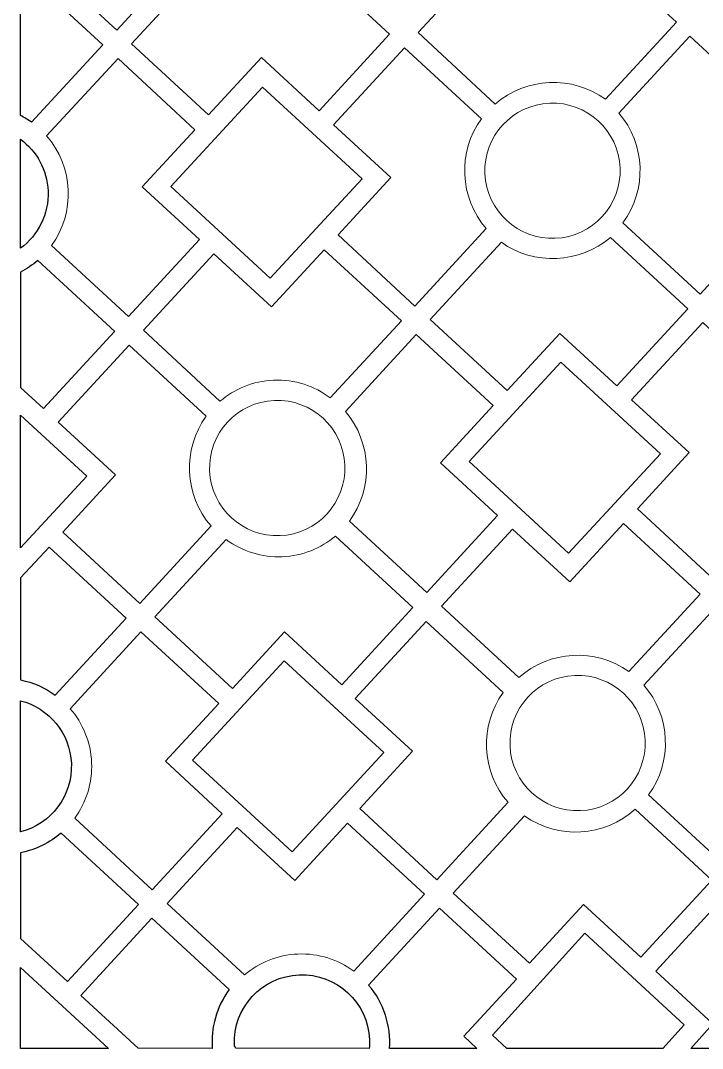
# Model space of a CAD drawing. Header units: centimetres. Extents: x -125 to 125, y -110 to 110.
# Drawn here: x -124.5 to -74.1, y -110 to -34 of the extents above; entities that cross this region are included whole.
import ezdxf

# ---------------------------------------------------------------- set-up
doc = ezdxf.new("R2010")
doc.units = ezdxf.units.CM
doc.header["$MEASUREMENT"] = 0
doc.layers.add('layer 1', color=7, linetype='Continuous')

msp = doc.modelspace()

# ---------------------------------------------------------------- linework, layer by layer
at = {"layer": 'layer 1', "color": 114, "lineweight": 9}
for points, knots in [([(-123.70475, -28.94963), (-123.70475, -28.94963), (-117.41842, -34.74671), (-117.41842, -34.74671), (-117.41842, -34.74671), (-117.41842, -34.74671), (-112.16063, -29.02081), (-112.16063, -29.02081), (-112.16063, -29.02081), (-113.05453, -27.95821), (-113.61633, -26.60231), (-113.67789, -25.10789), (-113.67789, -25.10789), (-113.74025, -23.59451), (-113.27973, -22.18046), (-112.45699, -21.04035), (-112.45699, -21.04035), (-112.45699, -21.04035), (-118.19609, -15.72524), (-118.19609, -15.72524), (-118.19609, -15.72524), (-118.19609, -15.72524), (-123.41897, -21.3889), (-123.41897, -21.3889), (-123.41897, -21.3889), (-123.41897, -21.3889), (-119.80541, -24.72123), (-119.80541, -24.72123), (-119.80541, -24.72123), (-119.80541, -24.72123), (-123.70475, -28.94963), (-123.70475, -28.94963)], [0, 0, 0, 0, 0.11111111, 0.11111111, 0.11111111, 0.11111111, 0.22222222, 0.22222222, 0.22222222, 0.22222222, 0.33333333, 0.33333333, 0.33333333, 0.33333333, 0.44444444, 0.44444444, 0.44444444, 0.44444444, 0.55555556, 0.55555556, 0.55555556, 0.55555556, 0.66666667, 0.66666667, 0.66666667, 0.66666667, 0.77777778, 0.77777778, 0.77777778, 0.77777778, 1, 1, 1, 1]), ([(-81.75983, -28.9043), (-81.75983, -28.9043), (-76.0598, -34.16073), (-76.0598, -34.16073), (-76.0598, -34.16073), (-76.0598, -34.16073), (-81.30519, -39.84884), (-81.30519, -39.84884), (-81.30519, -39.84884), (-83.74616, -38.07137), (-87.16702, -38.23758), (-89.45279, -40.20356), (-89.45279, -40.20356), (-89.45279, -40.20356), (-95.14155, -34.93076), (-95.14155, -34.93076), (-95.14155, -34.93076), (-95.14155, -34.93076), (-89.89515, -29.2416), (-89.89515, -29.2416), (-89.89515, -29.2416), (-89.89515, -29.2416), (-85.66673, -33.14094), (-85.66673, -33.14094), (-85.66673, -33.14094), (-85.66673, -33.14094), (-81.75983, -28.9043), (-81.75983, -28.9043)], [0, 0, 0, 0, 0.125, 0.125, 0.125, 0.125, 0.25, 0.25, 0.25, 0.25, 0.375, 0.375, 0.375, 0.375, 0.5, 0.5, 0.5, 0.5, 0.625, 0.625, 0.625, 0.625, 0.75, 0.75, 0.75, 0.75, 1, 1, 1, 1]), ([(-111.07229, -30.04857), (-109.91717, -30.91221), (-108.46876, -31.39872), (-106.91575, -31.33473), (-106.91575, -31.33473), (-105.39569, -31.27209), (-104.01893, -30.69193), (-102.94836, -29.77113), (-102.94836, -29.77113), (-102.94836, -29.77113), (-97.2596, -35.04393), (-97.2596, -35.04393), (-97.2596, -35.04393), (-97.2596, -35.04393), (-102.47132, -40.69547), (-102.47132, -40.69547), (-102.47132, -40.69547), (-102.47132, -40.69547), (-106.72821, -36.76988), (-106.72821, -36.76988), (-106.72821, -36.76988), (-106.72821, -36.76988), (-110.63293, -41.00415), (-110.63293, -41.00415), (-110.63293, -41.00415), (-110.63293, -41.00415), (-116.33019, -35.75025), (-116.33019, -35.75025), (-116.33019, -35.75025), (-116.33019, -35.75025), (-111.07229, -30.04857), (-111.07229, -30.04857)], [0, 0, 0, 0, 0.11111111, 0.11111111, 0.11111111, 0.11111111, 0.22222222, 0.22222222, 0.22222222, 0.22222222, 0.33333333, 0.33333333, 0.33333333, 0.33333333, 0.44444444, 0.44444444, 0.44444444, 0.44444444, 0.55555556, 0.55555556, 0.55555556, 0.55555556, 0.66666667, 0.66666667, 0.66666667, 0.66666667, 0.77777778, 0.77777778, 0.77777778, 0.77777778, 1, 1, 1, 1]), ([(-69.05412, -48.54705), (-69.05412, -48.54705), (-74.29351, -54.25767), (-74.29351, -54.25767), (-74.29351, -54.25767), (-74.29351, -54.25767), (-80.01399, -48.98241), (-80.01399, -48.98241), (-80.01399, -48.98241), (-78.21573, -46.55952), (-78.34037, -43.15585), (-80.31028, -40.87101), (-80.31028, -40.87101), (-80.31028, -40.87101), (-75.06585, -35.18407), (-75.06585, -35.18407), (-75.06585, -35.18407), (-75.06585, -35.18407), (-69.37713, -40.43005), (-69.37713, -40.43005), (-69.37713, -40.43005), (-69.37713, -40.43005), (-73.2739, -44.65567), (-73.2739, -44.65567), (-73.2739, -44.65567), (-73.2739, -44.65567), (-69.05412, -48.54705), (-69.05412, -48.54705)], [0, 0, 0, 0, 0.125, 0.125, 0.125, 0.125, 0.25, 0.25, 0.25, 0.25, 0.375, 0.375, 0.375, 0.375, 0.5, 0.5, 0.5, 0.5, 0.625, 0.625, 0.625, 0.625, 0.75, 0.75, 0.75, 0.75, 1, 1, 1, 1]), ([(-101.06905, -49.86652), (-101.06905, -49.86652), (-95.38513, -55.13488), (-95.38513, -55.13488), (-95.38513, -55.13488), (-95.38513, -55.13488), (-90.10985, -49.41441), (-90.10985, -49.41441), (-90.10985, -49.41441), (-92.0981, -47.14483), (-92.24903, -43.74223), (-90.47029, -41.30562), (-90.47029, -41.30562), (-90.47029, -41.30562), (-96.15731, -36.06127), (-96.15731, -36.06127), (-96.15731, -36.06127), (-96.15731, -36.06127), (-101.4033, -41.74998), (-101.4033, -41.74998), (-101.4033, -41.74998), (-101.4033, -41.74998), (-97.17767, -45.64674), (-97.17767, -45.64674), (-97.17767, -45.64674), (-97.17767, -45.64674), (-101.06905, -49.86652), (-101.06905, -49.86652)], [0, 0, 0, 0, 0.125, 0.125, 0.125, 0.125, 0.25, 0.25, 0.25, 0.25, 0.375, 0.375, 0.375, 0.375, 0.5, 0.5, 0.5, 0.5, 0.625, 0.625, 0.625, 0.625, 0.75, 0.75, 0.75, 0.75, 1, 1, 1, 1]), ([(-111.64982, -42.10684), (-111.64982, -42.10684), (-117.33373, -36.83848), (-117.33373, -36.83848), (-117.33373, -36.83848), (-117.33373, -36.83848), (-122.60901, -42.55895), (-122.60901, -42.55895), (-122.60901, -42.55895), (-120.62076, -44.82853), (-120.46983, -48.23113), (-122.24857, -50.66775), (-122.24857, -50.66775), (-122.24857, -50.66775), (-116.56155, -55.91209), (-116.56155, -55.91209), (-116.56155, -55.91209), (-116.56155, -55.91209), (-111.31557, -50.22339), (-111.31557, -50.22339), (-111.31557, -50.22339), (-111.31557, -50.22339), (-115.54119, -46.32662), (-115.54119, -46.32662), (-115.54119, -46.32662), (-115.54119, -46.32662), (-111.64982, -42.10684), (-111.64982, -42.10684)], [0, 0, 0, 0, 0.125, 0.125, 0.125, 0.125, 0.25, 0.25, 0.25, 0.25, 0.375, 0.375, 0.375, 0.375, 0.5, 0.5, 0.5, 0.5, 0.625, 0.625, 0.625, 0.625, 0.75, 0.75, 0.75, 0.75, 1, 1, 1, 1]), ([(-106.6486, -38.95335), (-106.6486, -38.95335), (-99.29726, -45.73256), (-99.29726, -45.73256), (-99.29726, -45.73256), (-99.29726, -45.73256), (-106.07647, -53.0839), (-106.07647, -53.0839), (-106.07647, -53.0839), (-106.07647, -53.0839), (-113.42782, -46.30468), (-113.42782, -46.30468), (-113.42782, -46.30468), (-113.42782, -46.30468), (-106.6486, -38.95335), (-106.6486, -38.95335)], [0, 0, 0, 0, 0.2, 0.2, 0.2, 0.2, 0.4, 0.4, 0.4, 0.4, 0.6, 0.6, 0.6, 0.6, 1, 1, 1, 1]), ([(-80.22198, -44.92856), (-80.1083, -47.68718), (-82.25324, -50.01653), (-85.01186, -50.13022), (-85.01186, -50.13022), (-87.77048, -50.2439), (-90.09981, -48.09896), (-90.21351, -45.34034), (-90.21351, -45.34034), (-90.32719, -42.58173), (-88.18225, -40.25238), (-85.42363, -40.1387), (-85.42363, -40.1387), (-82.66501, -40.02501), (-80.33568, -42.16997), (-80.22198, -44.92856)], [0, 0, 0, 0, 0.2, 0.2, 0.2, 0.2, 0.4, 0.4, 0.4, 0.4, 0.6, 0.6, 0.6, 0.6, 1, 1, 1, 1]), ([(-94.26908, -56.1373), (-94.26908, -56.1373), (-88.57992, -61.3837), (-88.57992, -61.3837), (-88.57992, -61.3837), (-88.57992, -61.3837), (-84.68058, -57.15528), (-84.68058, -57.15528), (-84.68058, -57.15528), (-84.68058, -57.15528), (-80.47015, -61.03803), (-80.47015, -61.03803), (-80.47015, -61.03803), (-80.47015, -61.03803), (-75.21652, -55.34104), (-75.21652, -55.34104), (-75.21652, -55.34104), (-75.21652, -55.34104), (-80.93193, -50.07034), (-80.93193, -50.07034), (-80.93193, -50.07034), (-83.20407, -51.9936), (-86.57434, -52.15784), (-88.99848, -50.42179), (-88.99848, -50.42179), (-88.99848, -50.42179), (-94.26908, -56.1373), (-94.26908, -56.1373)], [0, 0, 0, 0, 0.125, 0.125, 0.125, 0.125, 0.25, 0.25, 0.25, 0.25, 0.375, 0.375, 0.375, 0.375, 0.5, 0.5, 0.5, 0.5, 0.625, 0.625, 0.625, 0.625, 0.75, 0.75, 0.75, 0.75, 1, 1, 1, 1]), ([(-115.45926, -56.92943), (-115.45926, -56.92943), (-110.24755, -51.27787), (-110.24755, -51.27787), (-110.24755, -51.27787), (-110.24755, -51.27787), (-105.99066, -55.20348), (-105.99066, -55.20348), (-105.99066, -55.20348), (-105.99066, -55.20348), (-102.08593, -50.96921), (-102.08593, -50.96921), (-102.08593, -50.96921), (-102.08593, -50.96921), (-96.38867, -56.22311), (-96.38867, -56.22311), (-96.38867, -56.22311), (-96.38867, -56.22311), (-101.6431, -61.92097), (-101.6431, -61.92097), (-101.6431, -61.92097), (-102.80238, -61.04529), (-104.26664, -60.5483), (-105.83121, -60.61276), (-105.83121, -60.61276), (-107.35127, -60.6754), (-108.72803, -61.25556), (-109.79861, -62.17635), (-109.79861, -62.17635), (-109.79861, -62.17635), (-115.45926, -56.92943), (-115.45926, -56.92943)], [0, 0, 0, 0, 0.11111111, 0.11111111, 0.11111111, 0.11111111, 0.22222222, 0.22222222, 0.22222222, 0.22222222, 0.33333333, 0.33333333, 0.33333333, 0.33333333, 0.44444444, 0.44444444, 0.44444444, 0.44444444, 0.55555556, 0.55555556, 0.55555556, 0.55555556, 0.66666667, 0.66666667, 0.66666667, 0.66666667, 0.77777778, 0.77777778, 0.77777778, 0.77777778, 1, 1, 1, 1]), ([(-89.27378, -70.60339), (-89.27378, -70.60339), (-94.51318, -76.31402), (-94.51318, -76.31402), (-94.51318, -76.31402), (-94.51318, -76.31402), (-100.23365, -71.03875), (-100.23365, -71.03875), (-100.23365, -71.03875), (-98.4354, -68.61586), (-98.56004, -65.2122), (-100.52995, -62.92736), (-100.52995, -62.92736), (-100.52995, -62.92736), (-95.28552, -57.24042), (-95.28552, -57.24042), (-95.28552, -57.24042), (-95.28552, -57.24042), (-89.5968, -62.4864), (-89.5968, -62.4864), (-89.5968, -62.4864), (-89.5968, -62.4864), (-93.49357, -66.71202), (-93.49357, -66.71202), (-93.49357, -66.71202), (-93.49357, -66.71202), (-89.27378, -70.60339), (-89.27378, -70.60339)], [0, 0, 0, 0, 0.125, 0.125, 0.125, 0.125, 0.25, 0.25, 0.25, 0.25, 0.375, 0.375, 0.375, 0.375, 0.5, 0.5, 0.5, 0.5, 0.625, 0.625, 0.625, 0.625, 0.75, 0.75, 0.75, 0.75, 1, 1, 1, 1]), ([(-121.41486, -71.83931), (-121.41486, -71.83931), (-115.73094, -77.10767), (-115.73094, -77.10767), (-115.73094, -77.10767), (-115.73094, -77.10767), (-110.45567, -71.3872), (-110.45567, -71.3872), (-110.45567, -71.3872), (-112.44391, -69.11762), (-112.59485, -65.71502), (-110.8161, -63.27841), (-110.8161, -63.27841), (-110.8161, -63.27841), (-116.50312, -58.03406), (-116.50312, -58.03406), (-116.50312, -58.03406), (-116.50312, -58.03406), (-121.74911, -63.72277), (-121.74911, -63.72277), (-121.74911, -63.72277), (-121.74911, -63.72277), (-117.52348, -67.61953), (-117.52348, -67.61953), (-117.52348, -67.61953), (-117.52348, -67.61953), (-121.41486, -71.83931), (-121.41486, -71.83931)], [0, 0, 0, 0, 0.125, 0.125, 0.125, 0.125, 0.25, 0.25, 0.25, 0.25, 0.375, 0.375, 0.375, 0.375, 0.5, 0.5, 0.5, 0.5, 0.625, 0.625, 0.625, 0.625, 0.75, 0.75, 0.75, 0.75, 1, 1, 1, 1]), ([(-84.59476, -59.27487), (-84.59476, -59.27487), (-91.37398, -66.6262), (-91.37398, -66.6262), (-91.37398, -66.6262), (-91.37398, -66.6262), (-84.02264, -73.40542), (-84.02264, -73.40542), (-84.02264, -73.40542), (-84.02264, -73.40542), (-77.24342, -66.05408), (-77.24342, -66.05408), (-77.24342, -66.05408), (-77.24342, -66.05408), (-84.59476, -59.27487), (-84.59476, -59.27487)], [0, 0, 0, 0, 0.2, 0.2, 0.2, 0.2, 0.4, 0.4, 0.4, 0.4, 0.6, 0.6, 0.6, 0.6, 1, 1, 1, 1]), ([(-100.5678, -66.90136), (-100.45411, -69.65997), (-102.59906, -71.98933), (-105.35767, -72.10301), (-105.35767, -72.10301), (-108.11629, -72.21669), (-110.44563, -70.07175), (-110.55932, -67.31313), (-110.55932, -67.31313), (-110.673, -64.55452), (-108.52806, -62.22517), (-105.76944, -62.11149), (-105.76944, -62.11149), (-103.01082, -61.9978), (-100.68149, -64.14276), (-100.5678, -66.90136)], [0, 0, 0, 0, 0.2, 0.2, 0.2, 0.2, 0.4, 0.4, 0.4, 0.4, 0.6, 0.6, 0.6, 0.6, 1, 1, 1, 1]), ([(-79.96295, -71.21575), (-79.96295, -71.21575), (-83.93682, -75.52501), (-83.93682, -75.52501), (-83.93682, -75.52501), (-83.93682, -75.52501), (-88.17108, -71.62027), (-88.17108, -71.62027), (-88.17108, -71.62027), (-88.17108, -71.62027), (-93.42495, -77.31756), (-93.42495, -77.31756), (-93.42495, -77.31756), (-93.42495, -77.31756), (-87.70373, -82.59354), (-87.70373, -82.59354), (-87.70373, -82.59354), (-85.45238, -80.57053), (-82.04056, -80.38237), (-79.58143, -82.14351), (-79.58143, -82.14351), (-79.58143, -82.14351), (-74.31083, -76.428), (-74.31083, -76.428), (-74.31083, -76.428), (-74.31083, -76.428), (-79.96295, -71.21575), (-79.96295, -71.21575)], [0, 0, 0, 0, 0.125, 0.125, 0.125, 0.125, 0.25, 0.25, 0.25, 0.25, 0.375, 0.375, 0.375, 0.375, 0.5, 0.5, 0.5, 0.5, 0.625, 0.625, 0.625, 0.625, 0.75, 0.75, 0.75, 0.75, 1, 1, 1, 1]), ([(-95.54453, -77.40338), (-95.54453, -77.40338), (-101.25995, -72.13268), (-101.25995, -72.13268), (-101.25995, -72.13268), (-102.32719, -73.03603), (-103.69248, -73.60332), (-105.1975, -73.66318), (-105.1975, -73.66318), (-106.68492, -73.72233), (-108.14051, -73.25666), (-109.34429, -72.39458), (-109.34429, -72.39458), (-109.34429, -72.39458), (-114.6149, -78.11008), (-114.6149, -78.11008), (-114.6149, -78.11008), (-114.6149, -78.11008), (-108.87455, -83.40369), (-108.87455, -83.40369), (-108.87455, -83.40369), (-108.87455, -83.40369), (-105.01738, -79.22099), (-105.01738, -79.22099), (-105.01738, -79.22099), (-105.01738, -79.22099), (-100.78896, -83.12033), (-100.78896, -83.12033), (-100.78896, -83.12033), (-100.78896, -83.12033), (-95.54453, -77.40338), (-95.54453, -77.40338)], [0, 0, 0, 0, 0.11111111, 0.11111111, 0.11111111, 0.11111111, 0.22222222, 0.22222222, 0.22222222, 0.22222222, 0.33333333, 0.33333333, 0.33333333, 0.33333333, 0.44444444, 0.44444444, 0.44444444, 0.44444444, 0.55555556, 0.55555556, 0.55555556, 0.55555556, 0.66666667, 0.66666667, 0.66666667, 0.66666667, 0.77777778, 0.77777778, 0.77777778, 0.77777778, 1, 1, 1, 1]), ([(-67.51087, -82.69877), (-67.51087, -82.69877), (-73.19478, -77.43041), (-73.19478, -77.43041), (-73.19478, -77.43041), (-73.19478, -77.43041), (-78.47006, -83.15088), (-78.47006, -83.15088), (-78.47006, -83.15088), (-76.48182, -85.42046), (-76.33088, -88.82306), (-78.10962, -91.25968), (-78.10962, -91.25968), (-78.10962, -91.25968), (-72.42261, -96.50402), (-72.42261, -96.50402), (-72.42261, -96.50402), (-72.42261, -96.50402), (-67.17662, -90.81532), (-67.17662, -90.81532), (-67.17662, -90.81532), (-67.17662, -90.81532), (-71.40224, -86.91855), (-71.40224, -86.91855), (-71.40224, -86.91855), (-71.40224, -86.91855), (-67.51087, -82.69877), (-67.51087, -82.69877)], [0, 0, 0, 0, 0.125, 0.125, 0.125, 0.125, 0.25, 0.25, 0.25, 0.25, 0.375, 0.375, 0.375, 0.375, 0.5, 0.5, 0.5, 0.5, 0.625, 0.625, 0.625, 0.625, 0.75, 0.75, 0.75, 0.75, 1, 1, 1, 1]), ([(-99.46035, -92.25974), (-99.46035, -92.25974), (-93.77644, -97.5281), (-93.77644, -97.5281), (-93.77644, -97.5281), (-93.77644, -97.5281), (-88.50116, -91.80764), (-88.50116, -91.80764), (-88.50116, -91.80764), (-90.48941, -89.53805), (-90.64034, -86.13545), (-88.8616, -83.69884), (-88.8616, -83.69884), (-88.8616, -83.69884), (-94.54862, -78.4545), (-94.54862, -78.4545), (-94.54862, -78.4545), (-94.54862, -78.4545), (-99.7946, -84.1432), (-99.7946, -84.1432), (-99.7946, -84.1432), (-99.7946, -84.1432), (-95.56898, -88.03996), (-95.56898, -88.03996), (-95.56898, -88.03996), (-95.56898, -88.03996), (-99.46035, -92.25974), (-99.46035, -92.25974)], [0, 0, 0, 0, 0.125, 0.125, 0.125, 0.125, 0.25, 0.25, 0.25, 0.25, 0.375, 0.375, 0.375, 0.375, 0.5, 0.5, 0.5, 0.5, 0.625, 0.625, 0.625, 0.625, 0.75, 0.75, 0.75, 0.75, 1, 1, 1, 1]), ([(-120.52884, -92.98163), (-120.52884, -92.98163), (-114.80825, -98.27948), (-114.80825, -98.27948), (-114.80825, -98.27948), (-114.80825, -98.27948), (-109.62351, -92.65718), (-109.62351, -92.65718), (-109.62351, -92.65718), (-109.62351, -92.65718), (-113.83036, -88.77773), (-113.83036, -88.77773), (-113.83036, -88.77773), (-113.83036, -88.77773), (-109.89144, -84.50639), (-109.89144, -84.50639), (-109.89144, -84.50639), (-109.89144, -84.50639), (-115.64625, -79.19944), (-115.64625, -79.19944), (-115.64625, -79.19944), (-115.64625, -79.19944), (-120.87135, -84.88977), (-120.87135, -84.88977), (-120.87135, -84.88977), (-119.93756, -85.964), (-119.34851, -87.35073), (-119.28538, -88.88308), (-119.28538, -88.88308), (-119.22245, -90.41024), (-119.69198, -91.8362), (-120.52884, -92.98163)], [0, 0, 0, 0, 0.11111111, 0.11111111, 0.11111111, 0.11111111, 0.22222222, 0.22222222, 0.22222222, 0.22222222, 0.33333333, 0.33333333, 0.33333333, 0.33333333, 0.44444444, 0.44444444, 0.44444444, 0.44444444, 0.55555556, 0.55555556, 0.55555556, 0.55555556, 0.66666667, 0.66666667, 0.66666667, 0.66666667, 0.77777778, 0.77777778, 0.77777778, 0.77777778, 1, 1, 1, 1]), ([(-105.0399, -81.34657), (-105.0399, -81.34657), (-97.68856, -88.12578), (-97.68856, -88.12578), (-97.68856, -88.12578), (-97.68856, -88.12578), (-104.46778, -95.47712), (-104.46778, -95.47712), (-104.46778, -95.47712), (-104.46778, -95.47712), (-111.81912, -88.6979), (-111.81912, -88.6979), (-111.81912, -88.6979), (-111.81912, -88.6979), (-105.0399, -81.34657), (-105.0399, -81.34657)], [0, 0, 0, 0, 0.2, 0.2, 0.2, 0.2, 0.4, 0.4, 0.4, 0.4, 0.6, 0.6, 0.6, 0.6, 1, 1, 1, 1]), ([(-88.35793, -87.63673), (-88.47161, -84.87811), (-86.32667, -82.54876), (-83.56805, -82.43507), (-83.56805, -82.43507), (-80.80943, -82.32139), (-78.4801, -84.46633), (-78.36641, -87.22495), (-78.36641, -87.22495), (-78.25272, -89.98356), (-80.39767, -92.31291), (-83.15629, -92.4266), (-83.15629, -92.4266), (-85.9149, -92.54028), (-88.24424, -90.39533), (-88.35793, -87.63673)], [0, 0, 0, 0, 0.2, 0.2, 0.2, 0.2, 0.4, 0.4, 0.4, 0.4, 0.6, 0.6, 0.6, 0.6, 1, 1, 1, 1]), ([(-86.92932, -103.70966), (-86.92932, -103.70966), (-92.55204, -98.52452), (-92.55204, -98.52452), (-92.55204, -98.52452), (-92.55204, -98.52452), (-87.28144, -92.80902), (-87.28144, -92.80902), (-87.28144, -92.80902), (-84.80472, -94.58277), (-81.36454, -94.37767), (-79.11516, -92.3192), (-79.11516, -92.3192), (-79.11516, -92.3192), (-73.42727, -97.56445), (-73.42727, -97.56445), (-73.42727, -97.56445), (-73.42727, -97.56445), (-78.68113, -103.26174), (-78.68113, -103.26174), (-78.68113, -103.26174), (-78.68113, -103.26174), (-82.9154, -99.357), (-82.9154, -99.357), (-82.9154, -99.357), (-82.9154, -99.357), (-86.92932, -103.70966), (-86.92932, -103.70966)], [0, 0, 0, 0, 0.125, 0.125, 0.125, 0.125, 0.25, 0.25, 0.25, 0.25, 0.375, 0.375, 0.375, 0.375, 0.5, 0.5, 0.5, 0.5, 0.625, 0.625, 0.625, 0.625, 0.75, 0.75, 0.75, 0.75, 1, 1, 1, 1]), ([(-94.67163, -98.61034), (-94.67163, -98.61034), (-99.91205, -104.29392), (-99.91205, -104.29392), (-99.91205, -104.29392), (-101.06138, -103.4414), (-102.49843, -102.96082), (-104.03924, -103.0221), (-104.03924, -103.0221), (-105.54426, -103.08196), (-106.90955, -103.64925), (-107.97678, -104.5526), (-107.97678, -104.5526), (-107.97678, -104.5526), (-113.6922, -99.2819), (-113.6922, -99.2819), (-113.6922, -99.2819), (-113.6922, -99.2819), (-108.52081, -93.67406), (-108.52081, -93.67406), (-108.52081, -93.67406), (-108.52081, -93.67406), (-104.27362, -97.59072), (-104.27362, -97.59072), (-104.27362, -97.59072), (-104.27362, -97.59072), (-100.36889, -93.35645), (-100.36889, -93.35645), (-100.36889, -93.35645), (-100.36889, -93.35645), (-94.67163, -98.61034), (-94.67163, -98.61034)], [0, 0, 0, 0, 0.11111111, 0.11111111, 0.11111111, 0.11111111, 0.22222222, 0.22222222, 0.22222222, 0.22222222, 0.33333333, 0.33333333, 0.33333333, 0.33333333, 0.44444444, 0.44444444, 0.44444444, 0.44444444, 0.55555556, 0.55555556, 0.55555556, 0.55555556, 0.66666667, 0.66666667, 0.66666667, 0.66666667, 0.77777778, 0.77777778, 0.77777778, 0.77777778, 1, 1, 1, 1])]:
    msp.add_open_spline(points, degree=3, knots=knots, dxfattribs=at)
at = {"layer": 'layer 1', "color": 114}
for points, knots in [([(-124.53775, -41.05273), (-124.25263, -41.19912), (-123.97949, -41.36602), (-123.72038, -41.55158), (-123.72038, -41.55158), (-123.72038, -41.55158), (-118.44978, -35.83607), (-118.44978, -35.83607), (-118.44978, -35.83607), (-118.44978, -35.83607), (-124.53775, -30.2219), (-124.53775, -30.2219), (-124.53775, -30.2219), (-124.53775, -30.2219), (-124.53775, -41.05273), (-124.53775, -41.05273)], [0, 0, 0, 0, 0.2, 0.2, 0.2, 0.2, 0.4, 0.4, 0.4, 0.4, 0.6, 0.6, 0.6, 0.6, 1, 1, 1, 1]), ([(-124.53774, -50.86646), (-123.24566, -49.91385), (-122.43432, -48.35729), (-122.50536, -46.63302), (-122.50536, -46.63302), (-122.57032, -45.05652), (-123.35894, -43.6804), (-124.53775, -42.81176), (-124.53775, -42.81176), (-124.53775, -42.81176), (-124.53774, -50.86646), (-124.53774, -50.86646)], [0, 0, 0, 0, 0.25, 0.25, 0.25, 0.25, 0.5, 0.5, 0.5, 0.5, 1, 1, 1, 1]), ([(-117.60541, -57.01672), (-117.60541, -57.01672), (-122.85181, -62.70588), (-122.85181, -62.70588), (-122.85181, -62.70588), (-122.85181, -62.70588), (-124.53774, -61.15114), (-124.53774, -61.15114), (-124.53774, -61.15114), (-124.53774, -61.15114), (-124.53775, -52.62562), (-124.53775, -52.62562), (-124.53775, -52.62562), (-124.07906, -52.39031), (-123.6526, -52.10225), (-123.26607, -51.7698), (-123.26607, -51.7698), (-123.26607, -51.7698), (-117.578, -57.01523), (-117.578, -57.01523), (-117.578, -57.01523), (-117.578, -57.01523), (-117.60541, -57.01672), (-117.60541, -57.01672)], [0, 0, 0, 0, 0.14285714, 0.14285714, 0.14285714, 0.14285714, 0.28571429, 0.28571429, 0.28571429, 0.28571429, 0.42857143, 0.42857143, 0.42857143, 0.42857143, 0.57142857, 0.57142857, 0.57142857, 0.57142857, 0.71428571, 0.71428571, 0.71428571, 0.71428571, 1, 1, 1, 1]), ([(-78.94607, -70.11305), (-78.94607, -70.11305), (-73.27948, -75.33864), (-73.27948, -75.33864), (-73.27948, -75.33864), (-73.27948, -75.33864), (-68.02987, -69.6217), (-68.02987, -69.6217), (-68.02987, -69.6217), (-69.97439, -67.37449), (-70.13395, -64.03236), (-68.41306, -61.61067), (-68.41306, -61.61067), (-68.41306, -61.61067), (-74.10047, -56.34346), (-74.10047, -56.34346), (-74.10047, -56.34346), (-74.10047, -56.34346), (-79.36745, -62.05491), (-79.36745, -62.05491), (-79.36745, -62.05491), (-79.36745, -62.05491), (-75.12384, -65.96826), (-75.12384, -65.96826), (-75.12384, -65.96826), (-75.12384, -65.96826), (-78.94607, -70.11305), (-78.94607, -70.11305)], [0, 0, 0, 0, 0.125, 0.125, 0.125, 0.125, 0.25, 0.25, 0.25, 0.25, 0.375, 0.375, 0.375, 0.375, 0.5, 0.5, 0.5, 0.5, 0.625, 0.625, 0.625, 0.625, 0.75, 0.75, 0.75, 0.75, 1, 1, 1, 1]), ([(-124.53774, -73.0131), (-124.53774, -73.0131), (-119.64307, -67.70535), (-119.64307, -67.70535), (-119.64307, -67.70535), (-119.64307, -67.70535), (-124.53775, -63.1916), (-124.53775, -63.1916), (-124.53775, -63.1916), (-124.53775, -63.1916), (-124.53774, -73.0131), (-124.53774, -73.0131)], [0, 0, 0, 0, 0.25, 0.25, 0.25, 0.25, 0.5, 0.5, 0.5, 0.5, 1, 1, 1, 1]), ([(-124.53775, -82.76908), (-124.53775, -82.76908), (-124.53775, -75.22574), (-124.53775, -75.22574), (-124.53775, -75.22574), (-124.53775, -75.22574), (-122.43174, -72.942), (-122.43174, -72.942), (-122.43174, -72.942), (-122.43174, -72.942), (-116.73448, -78.1959), (-116.73448, -78.1959), (-116.73448, -78.1959), (-116.73448, -78.1959), (-121.97611, -83.87989), (-121.97611, -83.87989), (-121.97611, -83.87989), (-122.72747, -83.33685), (-123.59805, -82.95123), (-124.53775, -82.76908)], [0, 0, 0, 0, 0.16666667, 0.16666667, 0.16666667, 0.16666667, 0.33333333, 0.33333333, 0.33333333, 0.33333333, 0.5, 0.5, 0.5, 0.5, 0.66666667, 0.66666667, 0.66666667, 0.66666667, 1, 1, 1, 1]), ([(-124.53774, -93.995), (-122.2982, -93.42296), (-120.68513, -91.34659), (-120.7841, -88.94485), (-120.7841, -88.94485), (-120.87717, -86.6866), (-122.45506, -84.83956), (-124.53775, -84.30621), (-124.53775, -84.30621), (-124.53775, -84.30621), (-124.53774, -93.995), (-124.53774, -93.995)], [0, 0, 0, 0, 0.25, 0.25, 0.25, 0.25, 0.5, 0.5, 0.5, 0.5, 1, 1, 1, 1]), ([(-121.54434, -94.08129), (-121.54434, -94.08129), (-115.81178, -99.36772), (-115.81178, -99.36772), (-115.81178, -99.36772), (-115.81178, -99.36772), (-121.06565, -105.06501), (-121.06565, -105.06501), (-121.06565, -105.06501), (-121.06565, -105.06501), (-124.53775, -101.86311), (-124.53775, -101.86311), (-124.53775, -101.86311), (-124.53775, -101.86311), (-124.53774, -95.53184), (-124.53774, -95.53184), (-124.53774, -95.53184), (-123.40474, -95.31268), (-122.38102, -94.80098), (-121.54436, -94.08123), (-121.54436, -94.08123), (-121.54436, -94.08123), (-121.54434, -94.08129), (-121.54434, -94.08129)], [0, 0, 0, 0, 0.14285714, 0.14285714, 0.14285714, 0.14285714, 0.28571429, 0.28571429, 0.28571429, 0.28571429, 0.42857143, 0.42857143, 0.42857143, 0.42857143, 0.57142857, 0.57142857, 0.57142857, 0.57142857, 0.71428571, 0.71428571, 0.71428571, 0.71428571, 1, 1, 1, 1]), ([(-67.47063, -110.00016), (-68.2147, -107.98332), (-67.94757, -105.63391), (-66.61856, -103.84326), (-66.61856, -103.84326), (-66.61856, -103.84326), (-72.33904, -98.56799), (-72.33904, -98.56799), (-72.33904, -98.56799), (-72.33904, -98.56799), (-77.57843, -104.27862), (-77.57843, -104.27862), (-77.57843, -104.27862), (-77.57843, -104.27862), (-73.35865, -108.16999), (-73.35865, -108.16999), (-73.35865, -108.16999), (-73.35865, -108.16999), (-74.99391, -110.00016), (-74.99391, -110.00016), (-74.99391, -110.00016), (-74.99391, -110.00016), (-67.47063, -110.00016), (-67.47063, -110.00016)], [0, 0, 0, 0, 0.14285714, 0.14285714, 0.14285714, 0.14285714, 0.28571429, 0.28571429, 0.28571429, 0.28571429, 0.42857143, 0.42857143, 0.42857143, 0.42857143, 0.57142857, 0.57142857, 0.57142857, 0.57142857, 0.71428571, 0.71428571, 0.71428571, 0.71428571, 1, 1, 1, 1]), ([(-90.79958, -110.00016), (-90.79958, -110.00016), (-91.77653, -109.09925), (-91.77653, -109.09925), (-91.77653, -109.09925), (-91.77653, -109.09925), (-87.87977, -104.87362), (-87.87977, -104.87362), (-87.87977, -104.87362), (-87.87977, -104.87362), (-93.56848, -99.62765), (-93.56848, -99.62765), (-93.56848, -99.62765), (-93.56848, -99.62765), (-98.81291, -105.31459), (-98.81291, -105.31459), (-98.81291, -105.31459), (-97.67254, -106.63727), (-97.15055, -108.33492), (-97.26201, -110.00016), (-97.26201, -110.00016), (-97.26201, -110.00016), (-90.79958, -110.00016), (-90.79958, -110.00016)], [0, 0, 0, 0, 0.14285714, 0.14285714, 0.14285714, 0.14285714, 0.28571429, 0.28571429, 0.28571429, 0.28571429, 0.42857143, 0.42857143, 0.42857143, 0.42857143, 0.57142857, 0.57142857, 0.57142857, 0.57142857, 0.71428571, 0.71428571, 0.71428571, 0.71428571, 1, 1, 1, 1]), ([(-110.36316, -110.00016), (-110.47403, -108.48353), (-110.0606, -106.93139), (-109.11143, -105.65251), (-109.11143, -105.65251), (-109.11143, -105.65251), (-114.8319, -100.37725), (-114.8319, -100.37725), (-114.8319, -100.37725), (-114.8319, -100.37725), (-120.0713, -106.08787), (-120.0713, -106.08787), (-120.0713, -106.08787), (-120.0713, -106.08787), (-115.85152, -109.97925), (-115.85152, -109.97925), (-115.85152, -109.97925), (-115.85152, -109.97925), (-110.36316, -110.00016), (-110.36316, -110.00016)], [0, 0, 0, 0, 0.16666667, 0.16666667, 0.16666667, 0.16666667, 0.33333333, 0.33333333, 0.33333333, 0.33333333, 0.5, 0.5, 0.5, 0.5, 0.66666667, 0.66666667, 0.66666667, 0.66666667, 1, 1, 1, 1]), ([(-77.05839, -110.00016), (-77.05839, -110.00016), (-75.47824, -108.25581), (-75.47824, -108.25581), (-75.47824, -108.25581), (-75.47824, -108.25581), (-82.82958, -101.47659), (-82.82958, -101.47659), (-82.82958, -101.47659), (-82.82958, -101.47659), (-89.65694, -109.01343), (-89.65694, -109.01343), (-89.65694, -109.01343), (-89.65694, -109.01343), (-88.58693, -110.00016), (-88.58693, -110.00016), (-88.58693, -110.00016), (-88.58693, -110.00016), (-77.05839, -110.00016), (-77.05839, -110.00016)], [0, 0, 0, 0, 0.16666667, 0.16666667, 0.16666667, 0.16666667, 0.33333333, 0.33333333, 0.33333333, 0.33333333, 0.5, 0.5, 0.5, 0.5, 0.66666667, 0.66666667, 0.66666667, 0.66666667, 1, 1, 1, 1]), ([(-118.04148, -110.00016), (-118.04148, -110.00016), (-124.53775, -104.00947), (-124.53775, -104.00947), (-124.53775, -104.00947), (-124.53775, -104.00947), (-124.53775, -110.00016), (-124.53775, -110.00016), (-124.53775, -110.00016), (-124.53775, -110.00016), (-118.04148, -110.00016), (-118.04148, -110.00016)], [0, 0, 0, 0, 0.25, 0.25, 0.25, 0.25, 0.5, 0.5, 0.5, 0.5, 1, 1, 1, 1]), ([(-98.758, -110.00016), (-98.73941, -109.78901), (-98.73403, -109.57427), (-98.74267, -109.35687), (-98.74267, -109.35687), (-98.85237, -106.5981), (-101.17861, -104.44977), (-103.93739, -104.55948), (-103.93739, -104.55948), (-106.69617, -104.66919), (-108.84447, -106.99543), (-108.73477, -109.75419), (-108.73477, -109.75419), (-108.73149, -109.83674), (-108.6363, -109.90531), (-108.6291, -109.98673), (-108.6291, -109.98673), (-108.6291, -109.98673), (-98.758, -110.00016), (-98.758, -110.00016)], [0, 0, 0, 0, 0.16666667, 0.16666667, 0.16666667, 0.16666667, 0.33333333, 0.33333333, 0.33333333, 0.33333333, 0.5, 0.5, 0.5, 0.5, 0.66666667, 0.66666667, 0.66666667, 0.66666667, 1, 1, 1, 1])]:
    msp.add_open_spline(points, degree=3, knots=knots, dxfattribs=at)
at = {"layer": 'layer 1', "color": 250, "lineweight": 9}
for points, knots in [([(-124.53775, -41.05273), (-124.25263, -41.19912), (-123.97949, -41.36602), (-123.72038, -41.55158), (-123.72038, -41.55158), (-123.72038, -41.55158), (-118.44978, -35.83607), (-118.44978, -35.83607), (-118.44978, -35.83607), (-118.44978, -35.83607), (-124.53775, -30.2219), (-124.53775, -30.2219), (-124.53775, -30.2219), (-124.53775, -30.2219), (-124.53775, -41.05273), (-124.53775, -41.05273)], [0, 0, 0, 0, 0.2, 0.2, 0.2, 0.2, 0.4, 0.4, 0.4, 0.4, 0.6, 0.6, 0.6, 0.6, 1, 1, 1, 1]), ([(-124.53774, -50.86646), (-123.24566, -49.91385), (-122.43432, -48.35729), (-122.50536, -46.63302), (-122.50536, -46.63302), (-122.57032, -45.05652), (-123.35894, -43.6804), (-124.53775, -42.81176), (-124.53775, -42.81176), (-124.53775, -42.81176), (-124.53774, -50.86646), (-124.53774, -50.86646)], [0, 0, 0, 0, 0.25, 0.25, 0.25, 0.25, 0.5, 0.5, 0.5, 0.5, 1, 1, 1, 1]), ([(-117.60541, -57.01672), (-117.60541, -57.01672), (-122.85181, -62.70588), (-122.85181, -62.70588), (-122.85181, -62.70588), (-122.85181, -62.70588), (-124.53774, -61.15114), (-124.53774, -61.15114), (-124.53774, -61.15114), (-124.53774, -61.15114), (-124.53775, -52.62562), (-124.53775, -52.62562), (-124.53775, -52.62562), (-124.07906, -52.39031), (-123.6526, -52.10225), (-123.26607, -51.7698), (-123.26607, -51.7698), (-123.26607, -51.7698), (-117.578, -57.01523), (-117.578, -57.01523)], [0, 0, 0, 0, 0.16666667, 0.16666667, 0.16666667, 0.16666667, 0.33333333, 0.33333333, 0.33333333, 0.33333333, 0.5, 0.5, 0.5, 0.5, 0.66666667, 0.66666667, 0.66666667, 0.66666667, 1, 1, 1, 1]), ([(-78.94607, -70.11305), (-78.94607, -70.11305), (-73.27948, -75.33864), (-73.27948, -75.33864), (-73.27948, -75.33864), (-73.27948, -75.33864), (-68.02987, -69.6217), (-68.02987, -69.6217), (-68.02987, -69.6217), (-69.97439, -67.37449), (-70.13395, -64.03236), (-68.41306, -61.61067), (-68.41306, -61.61067), (-68.41306, -61.61067), (-74.10047, -56.34346), (-74.10047, -56.34346), (-74.10047, -56.34346), (-74.10047, -56.34346), (-79.36745, -62.05491), (-79.36745, -62.05491), (-79.36745, -62.05491), (-79.36745, -62.05491), (-75.12384, -65.96826), (-75.12384, -65.96826), (-75.12384, -65.96826), (-75.12384, -65.96826), (-78.94607, -70.11305), (-78.94607, -70.11305)], [0, 0, 0, 0, 0.125, 0.125, 0.125, 0.125, 0.25, 0.25, 0.25, 0.25, 0.375, 0.375, 0.375, 0.375, 0.5, 0.5, 0.5, 0.5, 0.625, 0.625, 0.625, 0.625, 0.75, 0.75, 0.75, 0.75, 1, 1, 1, 1]), ([(-124.53774, -73.0131), (-124.53774, -73.0131), (-119.64307, -67.70535), (-119.64307, -67.70535), (-119.64307, -67.70535), (-119.64307, -67.70535), (-124.53775, -63.1916), (-124.53775, -63.1916), (-124.53775, -63.1916), (-124.53775, -63.1916), (-124.53774, -73.0131), (-124.53774, -73.0131)], [0, 0, 0, 0, 0.25, 0.25, 0.25, 0.25, 0.5, 0.5, 0.5, 0.5, 1, 1, 1, 1]), ([(-124.53775, -82.76908), (-124.53775, -82.76908), (-124.53775, -75.22574), (-124.53775, -75.22574), (-124.53775, -75.22574), (-124.53775, -75.22574), (-122.43174, -72.942), (-122.43174, -72.942), (-122.43174, -72.942), (-122.43174, -72.942), (-116.73448, -78.1959), (-116.73448, -78.1959), (-116.73448, -78.1959), (-116.73448, -78.1959), (-121.97611, -83.87989), (-121.97611, -83.87989), (-121.97611, -83.87989), (-122.72747, -83.33685), (-123.59805, -82.95123), (-124.53775, -82.76908)], [0, 0, 0, 0, 0.16666667, 0.16666667, 0.16666667, 0.16666667, 0.33333333, 0.33333333, 0.33333333, 0.33333333, 0.5, 0.5, 0.5, 0.5, 0.66666667, 0.66666667, 0.66666667, 0.66666667, 1, 1, 1, 1]), ([(-124.53774, -93.995), (-122.2982, -93.42296), (-120.68513, -91.34659), (-120.7841, -88.94485), (-120.7841, -88.94485), (-120.87717, -86.6866), (-122.45506, -84.83956), (-124.53775, -84.30621), (-124.53775, -84.30621), (-124.53775, -84.30621), (-124.53774, -93.995), (-124.53774, -93.995)], [0, 0, 0, 0, 0.25, 0.25, 0.25, 0.25, 0.5, 0.5, 0.5, 0.5, 1, 1, 1, 1]), ([(-121.54434, -94.08129), (-121.54434, -94.08129), (-115.81178, -99.36772), (-115.81178, -99.36772), (-115.81178, -99.36772), (-115.81178, -99.36772), (-121.06565, -105.06501), (-121.06565, -105.06501), (-121.06565, -105.06501), (-121.06565, -105.06501), (-124.53775, -101.86311), (-124.53775, -101.86311), (-124.53775, -101.86311), (-124.53775, -101.86311), (-124.53774, -95.53184), (-124.53774, -95.53184), (-124.53774, -95.53184), (-123.40474, -95.31268), (-122.38102, -94.80098), (-121.54436, -94.08123)], [0, 0, 0, 0, 0.16666667, 0.16666667, 0.16666667, 0.16666667, 0.33333333, 0.33333333, 0.33333333, 0.33333333, 0.5, 0.5, 0.5, 0.5, 0.66666667, 0.66666667, 0.66666667, 0.66666667, 1, 1, 1, 1]), ([(-67.47063, -110.00016), (-68.2147, -107.98332), (-67.94757, -105.63391), (-66.61856, -103.84326), (-66.61856, -103.84326), (-66.61856, -103.84326), (-72.33904, -98.56799), (-72.33904, -98.56799), (-72.33904, -98.56799), (-72.33904, -98.56799), (-77.57843, -104.27862), (-77.57843, -104.27862), (-77.57843, -104.27862), (-77.57843, -104.27862), (-73.35865, -108.16999), (-73.35865, -108.16999), (-73.35865, -108.16999), (-73.35865, -108.16999), (-74.99391, -110.00016), (-74.99391, -110.00016), (-74.99391, -110.00016), (-74.99391, -110.00016), (-67.47063, -110.00016), (-67.47063, -110.00016)], [0, 0, 0, 0, 0.14285714, 0.14285714, 0.14285714, 0.14285714, 0.28571429, 0.28571429, 0.28571429, 0.28571429, 0.42857143, 0.42857143, 0.42857143, 0.42857143, 0.57142857, 0.57142857, 0.57142857, 0.57142857, 0.71428571, 0.71428571, 0.71428571, 0.71428571, 1, 1, 1, 1]), ([(-90.79958, -110.00016), (-90.79958, -110.00016), (-91.77653, -109.09925), (-91.77653, -109.09925), (-91.77653, -109.09925), (-91.77653, -109.09925), (-87.87977, -104.87362), (-87.87977, -104.87362), (-87.87977, -104.87362), (-87.87977, -104.87362), (-93.56848, -99.62765), (-93.56848, -99.62765), (-93.56848, -99.62765), (-93.56848, -99.62765), (-98.81291, -105.31459), (-98.81291, -105.31459), (-98.81291, -105.31459), (-97.67254, -106.63727), (-97.15055, -108.33492), (-97.26201, -110.00016), (-97.26201, -110.00016), (-97.26201, -110.00016), (-90.79958, -110.00016), (-90.79958, -110.00016)], [0, 0, 0, 0, 0.14285714, 0.14285714, 0.14285714, 0.14285714, 0.28571429, 0.28571429, 0.28571429, 0.28571429, 0.42857143, 0.42857143, 0.42857143, 0.42857143, 0.57142857, 0.57142857, 0.57142857, 0.57142857, 0.71428571, 0.71428571, 0.71428571, 0.71428571, 1, 1, 1, 1]), ([(-110.36316, -110.00016), (-110.47403, -108.48353), (-110.0606, -106.93139), (-109.11143, -105.65251), (-109.11143, -105.65251), (-109.11143, -105.65251), (-114.8319, -100.37725), (-114.8319, -100.37725), (-114.8319, -100.37725), (-114.8319, -100.37725), (-120.0713, -106.08787), (-120.0713, -106.08787), (-120.0713, -106.08787), (-120.0713, -106.08787), (-115.85152, -109.97925), (-115.85152, -109.97925), (-115.85152, -109.97925), (-115.85152, -109.97925), (-110.36316, -110.00016), (-110.36316, -110.00016)], [0, 0, 0, 0, 0.16666667, 0.16666667, 0.16666667, 0.16666667, 0.33333333, 0.33333333, 0.33333333, 0.33333333, 0.5, 0.5, 0.5, 0.5, 0.66666667, 0.66666667, 0.66666667, 0.66666667, 1, 1, 1, 1]), ([(-77.05839, -110.00016), (-77.05839, -110.00016), (-75.47824, -108.25581), (-75.47824, -108.25581), (-75.47824, -108.25581), (-75.47824, -108.25581), (-82.82958, -101.47659), (-82.82958, -101.47659), (-82.82958, -101.47659), (-82.82958, -101.47659), (-89.65694, -109.01343), (-89.65694, -109.01343), (-89.65694, -109.01343), (-89.65694, -109.01343), (-88.58693, -110.00016), (-88.58693, -110.00016), (-88.58693, -110.00016), (-88.58693, -110.00016), (-77.05839, -110.00016), (-77.05839, -110.00016)], [0, 0, 0, 0, 0.16666667, 0.16666667, 0.16666667, 0.16666667, 0.33333333, 0.33333333, 0.33333333, 0.33333333, 0.5, 0.5, 0.5, 0.5, 0.66666667, 0.66666667, 0.66666667, 0.66666667, 1, 1, 1, 1]), ([(-118.04148, -110.00016), (-118.04148, -110.00016), (-124.53775, -104.00947), (-124.53775, -104.00947), (-124.53775, -104.00947), (-124.53775, -104.00947), (-124.53775, -110.00016), (-124.53775, -110.00016), (-124.53775, -110.00016), (-124.53775, -110.00016), (-118.04148, -110.00016), (-118.04148, -110.00016)], [0, 0, 0, 0, 0.25, 0.25, 0.25, 0.25, 0.5, 0.5, 0.5, 0.5, 1, 1, 1, 1]), ([(-98.758, -110.00016), (-98.73941, -109.78901), (-98.73403, -109.57427), (-98.74267, -109.35687), (-98.74267, -109.35687), (-98.85237, -106.5981), (-101.17861, -104.44977), (-103.93739, -104.55948), (-103.93739, -104.55948), (-106.69617, -104.66919), (-108.84447, -106.99543), (-108.73477, -109.75419), (-108.73477, -109.75419), (-108.73149, -109.83674), (-108.6363, -109.90531), (-108.6291, -109.98673), (-108.6291, -109.98673), (-108.6291, -109.98673), (-98.758, -110.00016), (-98.758, -110.00016)], [0, 0, 0, 0, 0.16666667, 0.16666667, 0.16666667, 0.16666667, 0.33333333, 0.33333333, 0.33333333, 0.33333333, 0.5, 0.5, 0.5, 0.5, 0.66666667, 0.66666667, 0.66666667, 0.66666667, 1, 1, 1, 1])]:
    msp.add_open_spline(points, degree=3, knots=knots, dxfattribs=at)

doc.saveas('drawing.dxf')
